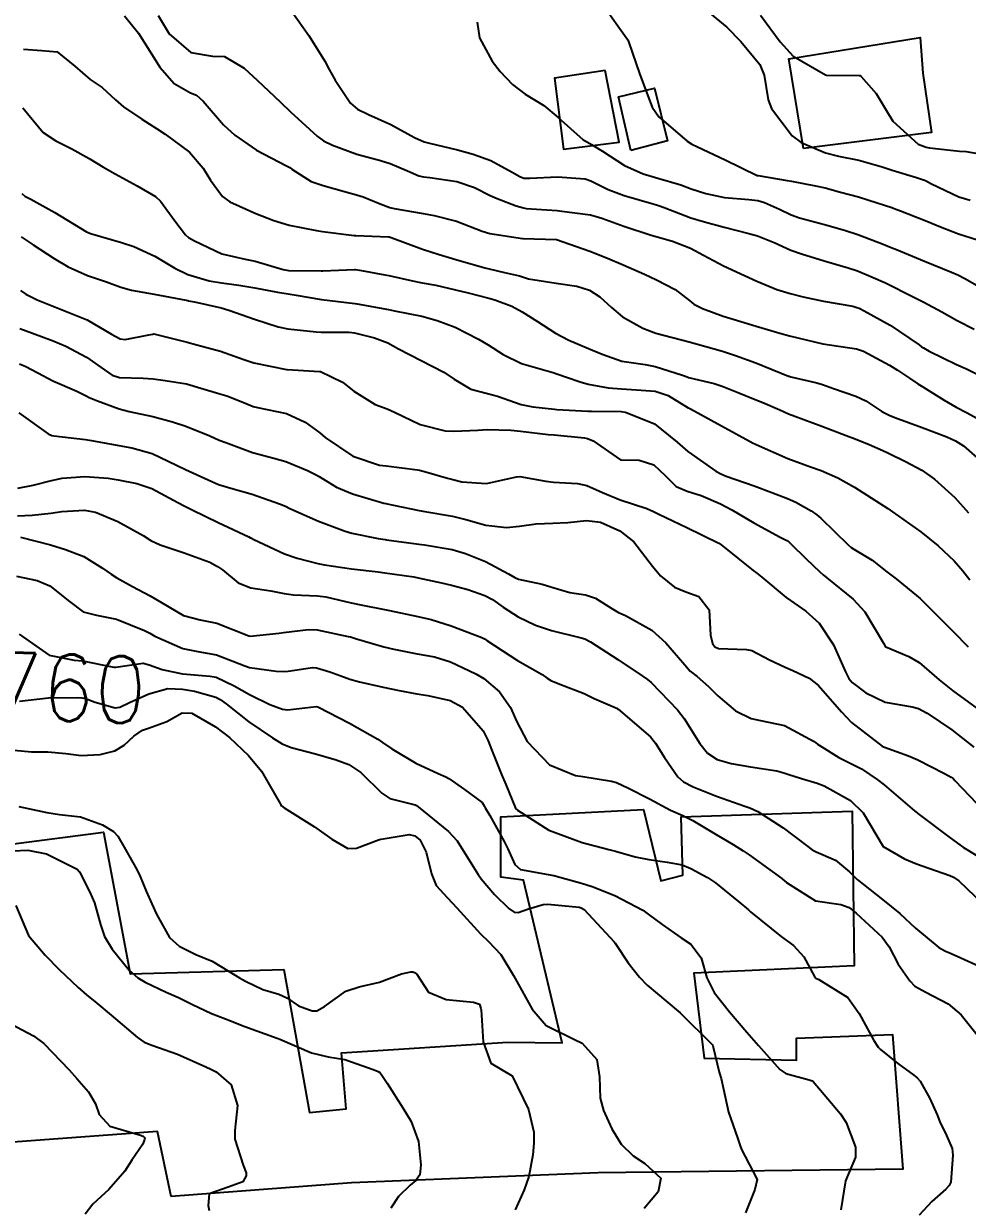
# Model space of a CAD drawing. Header units: metres. Extents: x 318500 to 325275, y 7408834 to 7428799.
# Drawn here: x 323773.1 to 323829.5, y 7420834.5 to 7420905.2 of the extents above; entities that cross this region are included whole.
import ezdxf
from ezdxf.enums import TextEntityAlignment as Align

# ---------------------------------------------------------------- set-up
doc = ezdxf.new("R2010")
doc.units = ezdxf.units.M
doc.header["$MEASUREMENT"] = 0
for name, color, linetype in [('Cotas', 45, 'Continuous'), ('Curvas de Nivel 1m', 11, 'Continuous'), ('Curvas de Nivel 5m', 15, 'Continuous'), ('Edificações', 30, 'Continuous'), ('Vias Primárias', 230, 'Continuous')]:
    doc.layers.add(name, color=color, linetype=linetype)
doc.styles.add('Style-STANDARD', font='STANDARD.shx')

msp = doc.modelspace()

# ---------------------------------------------------------------- linework, layer by layer
at = {"layer": 'Curvas de Nivel 1m', "flags": 128}
for points, elevation in [([(323807.752, 7420906.261), (323809.102, 7420904.387), (323809.191, 7420904.239), (323809.253, 7420904.083), (323809.891, 7420902.232), (323810.383, 7420900.901), (323810.65, 7420900.224), (323811.041, 7420899.642), (323812.733, 7420898.194), (323813.017, 7420898.015), (323813.361, 7420897.839), (323815.004, 7420897.066), (323816.934, 7420896.141), (323816.99, 7420896.126), (323818.715, 7420895.842), (323818.987, 7420895.791), (323820.42, 7420895.524), (323820.983, 7420895.397), (323821.905, 7420895.147), (323822.978, 7420894.855), (323823.59, 7420894.665), (323824.972, 7420894.214), (323825.107, 7420894.164), (323825.488, 7420894.022), (323826.962, 7420893.451), (323827.877, 7420893.07), (323828.95, 7420892.65), (323830.851, 7420892.042)], 742), ([(323779.116, 7420905.677), (323779.947, 7420904.632), (323781.074, 7420902.86), (323781.233, 7420902.618), (323782.081, 7420901.625), (323783.055, 7420901.082), (323783.407, 7420900.938), (323783.813, 7420900.579), (323785.029, 7420899.171), (323785.699, 7420898.553), (323787.007, 7420897.646), (323788.801, 7420896.705), (323788.991, 7420896.604), (323789.124, 7420896.508), (323790.272, 7420895.779), (323790.981, 7420895.534), (323792.26, 7420895.184), (323792.975, 7420894.983), (323793.377, 7420894.857), (323794.4, 7420894.439), (323794.967, 7420894.23), (323795.222, 7420894.17), (323796.962, 7420893.872), (323797.617, 7420893.737), (323798.955, 7420893.397), (323800.491, 7420892.813), (323800.945, 7420892.669), (323802.892, 7420892.37), (323802.941, 7420892.362), (323804.94, 7420892.3), (323806.93, 7420891.612), (323807.985, 7420891.193), (323808.918, 7420890.799), (323810.185, 7420890.227), (323810.907, 7420889.896), (323812.018, 7420889.32), (323812.895, 7420888.64), (323813.144, 7420888.438), (323813.658, 7420888.178), (323814.884, 7420887.734), (323815.495, 7420887.54), (323816.875, 7420887.128), (323818.281, 7420886.706), (323818.867, 7420886.552), (323820.86, 7420886.08), (323822.856, 7420885.771), (323823.271, 7420885.637), (323824.842, 7420884.802), (323825.314, 7420884.5), (323826.039, 7420884.012), (323826.519, 7420883.689), (323826.832, 7420883.492), (323828.103, 7420882.705), (323828.815, 7420882.284), (323829.441, 7420881.971), (323830.799, 7420881.235)], 746), ([(323789.121, 7420905.934), (323790.124, 7420904.495), (323791.077, 7420902.965), (323791.351, 7420902.477), (323791.706, 7420901.831), (323792.62, 7420900.464), (323793.045, 7420900.106), (323793.7, 7420899.79), (323795.031, 7420899.188), (323796.439, 7420898.409), (323797.016, 7420898.153), (323797.347, 7420898.065), (323799.009, 7420897.677), (323799.955, 7420897.417), (323801, 7420897.038), (323802.282, 7420896.331), (323802.733, 7420896.07), (323802.987, 7420895.983), (323803.335, 7420895.968), (323804.988, 7420896.053), (323806.654, 7420895.942), (323806.986, 7420895.824), (323808.017, 7420895.291), (323808.977, 7420894.929), (323810.777, 7420894.417), (323810.971, 7420894.363), (323811.082, 7420894.329), (323811.362, 7420894.214), (323812.961, 7420893.613), (323813.768, 7420893.367), (323814.953, 7420893.048), (323816.428, 7420892.665), (323816.946, 7420892.524), (323817.947, 7420892.125), (323818.934, 7420891.68), (323819.583, 7420891.447), (323820.924, 7420891.034), (323822.374, 7420890.61), (323822.916, 7420890.43), (323823.854, 7420890.046), (323824.59, 7420889.718), (323824.905, 7420889.566), (323825.936, 7420889.05), (323826.896, 7420888.568), (323827.958, 7420887.989), (323828.882, 7420887.46), (323829.897, 7420886.942)], 744), ([(323813.669, 7420906.182), (323815.113, 7420905.002), (323815.943, 7420904.152), (323817.08, 7420902.774), (323817.353, 7420902.136), (323817.577, 7420900.654), (323817.785, 7420900.129), (323819.026, 7420898.512), (323819.549, 7420898.102), (323821.011, 7420897.482), (323821.787, 7420897.293), (323823.005, 7420897.058), (323824.391, 7420896.647), (323824.996, 7420896.445), (323826.458, 7420896.008), (323826.865, 7420895.878), (323826.988, 7420895.828), (323827.339, 7420895.644), (323828.979, 7420894.868), (323829.665, 7420894.658)], 741), ([(323800.188, 7420905.29), (323800.326, 7420904.362), (323801.079, 7420902.977), (323801.572, 7420902.342), (323802.307, 7420901.576), (323803.057, 7420901.001), (323804.175, 7420900.309), (323805.04, 7420899.609), (323806.509, 7420898.278), (323807.016, 7420897.984), (323807.673, 7420897.597), (323808.997, 7420896.722), (323810.118, 7420896.229), (323810.988, 7420895.978), (323812.355, 7420895.571), (323812.982, 7420895.347), (323813.854, 7420895.052), (323814.977, 7420894.818), (323816.427, 7420894.694), (323816.975, 7420894.638), (323817.369, 7420894.53), (323818.262, 7420894.121), (323818.965, 7420893.782), (323819.455, 7420893.61), (323820.957, 7420893.214), (323822.15, 7420892.87), (323822.948, 7420892.605), (323824.466, 7420892.037), (323824.937, 7420891.84), (323825.257, 7420891.704), (323826.925, 7420891.007), (323828.542, 7420890.358), (323828.913, 7420890.193), (323829.34, 7420889.974), (323830.348, 7420889.402)], 743), ([(323773.084, 7420903.683), (323774.177, 7420903.61), (323775.082, 7420903.523), (323776.141, 7420902.679), (323777.062, 7420901.879), (323777.786, 7420901.387), (323778.575, 7420900.647), (323779.044, 7420900.233), (323780.152, 7420899.51), (323781.025, 7420898.942), (323781.539, 7420898.612), (323783.004, 7420897.533), (323783.816, 7420896.578), (323784.262, 7420895.85), (323784.973, 7420894.883), (323785.4, 7420894.556), (323786.96, 7420893.856), (323788.029, 7420893.449), (323788.95, 7420893.175), (323790.593, 7420892.838), (323790.945, 7420892.789), (323792.846, 7420892.556), (323792.941, 7420892.55), (323794.895, 7420892.476), (323794.941, 7420892.465), (323795.045, 7420892.428), (323796.93, 7420891.722), (323797.912, 7420891.404), (323798.921, 7420891.112), (323800.649, 7420890.618), (323800.913, 7420890.548), (323801.818, 7420890.336), (323802.713, 7420890.127), (323802.907, 7420890.069), (323803.256, 7420889.967), (323804.904, 7420889.707), (323806.143, 7420889.522), (323806.9, 7420889.279), (323807.517, 7420888.882), (323808.213, 7420888.25), (323808.882, 7420887.689), (323810.096, 7420887.003), (323810.867, 7420886.707), (323812.86, 7420886.19), (323814.852, 7420885.629), (323815.629, 7420885.372), (323816.842, 7420884.929), (323818.796, 7420884.145), (323818.83, 7420884.137), (323818.93, 7420884.109), (323820.487, 7420883.745), (323820.826, 7420883.638), (323821.494, 7420883.403), (323822.819, 7420882.95), (323823.425, 7420882.66), (323824.384, 7420882.036), (323824.807, 7420881.808), (323825.162, 7420881.667), (323826.796, 7420881.064), (323828.256, 7420880.517), (323828.784, 7420880.279), (323829.26, 7420879.973), (323830.067, 7420879.255)], 747), ([(323773.042, 7420900.169), (323774.249, 7420898.702), (323775.013, 7420898.199), (323775.956, 7420897.731), (323776.997, 7420897.159), (323777.827, 7420896.657), (323778.564, 7420896.225), (323778.984, 7420895.997), (323779.873, 7420895.521), (323780.973, 7420894.881), (323781.273, 7420894.607), (323782.117, 7420893.433), (323782.766, 7420892.592), (323782.938, 7420892.438), (323783.291, 7420892.228), (323784.923, 7420891.458), (323786.327, 7420891.131), (323786.917, 7420891.018), (323788.592, 7420890.513), (323788.91, 7420890.462), (323790.863, 7420890.434), (323790.909, 7420890.43), (323790.962, 7420890.427), (323791.91, 7420890.47), (323792.851, 7420890.521), (323792.911, 7420890.515), (323793.285, 7420890.454), (323794.678, 7420890.204), (323794.907, 7420890.158), (323796.325, 7420889.829), (323796.903, 7420889.724), (323797.721, 7420889.573), (323798.899, 7420889.306), (323799.647, 7420889.119), (323800.895, 7420888.805), (323801.253, 7420888.704), (323802.254, 7420888.33), (323802.885, 7420887.992), (323803.787, 7420887.4), (323804.866, 7420886.705), (323805.662, 7420886.288), (323806.853, 7420885.797), (323807.653, 7420885.453), (323808.842, 7420885.045), (323810.223, 7420884.842), (323810.838, 7420884.725), (323812.466, 7420884.195), (323812.735, 7420884.098), (323812.829, 7420884.068), (323814.355, 7420883.697), (323814.824, 7420883.547), (323815.829, 7420883.141), (323816.816, 7420882.75), (323817.255, 7420882.574), (323818.285, 7420882.118), (323818.807, 7420881.883), (323819.167, 7420881.742), (323820.796, 7420881.159), (323822.252, 7420880.601), (323822.785, 7420880.39), (323823.625, 7420880.047), (323824.44, 7420879.698), (323824.775, 7420879.541), (323825.796, 7420879.04), (323826.765, 7420878.512), (323827.523, 7420877.992), (323828.744, 7420876.891), (323829.547, 7420875.968)], 748), ([(323772.973, 7420895.053), (323773.163, 7420894.908), (323773.506, 7420894.712), (323774.958, 7420893.915), (323776.837, 7420892.776), (323776.941, 7420892.717), (323777.088, 7420892.668), (323778.932, 7420892.133), (323779.669, 7420891.889), (323780.921, 7420891.321), (323782.119, 7420890.598), (323782.906, 7420890.221), (323784.168, 7420889.837), (323784.902, 7420889.715), (323785.942, 7420889.586), (323786.899, 7420889.424), (323788.259, 7420889.154), (323788.895, 7420889.052), (323789.374, 7420888.982), (323790.893, 7420888.731), (323792.87, 7420888.481), (323792.89, 7420888.48), (323792.908, 7420888.477), (323793.022, 7420888.458), (323794.885, 7420888.118), (323795.258, 7420888.051), (323796.88, 7420887.722), (323797.806, 7420887.461), (323798.87, 7420887.065), (323800.271, 7420886.359), (323800.855, 7420886.008), (323801.748, 7420885.435), (323802.839, 7420884.89), (323804.8, 7420884.331), (323804.83, 7420884.323), (323804.884, 7420884.299), (323806.339, 7420883.791), (323806.824, 7420883.669), (323808.022, 7420883.452), (323808.821, 7420883.373), (323809.721, 7420883.331), (323810.82, 7420883.233), (323811.597, 7420882.987), (323812.811, 7420882.254), (323812.852, 7420882.231), (323812.951, 7420882.188), (323814.795, 7420881.162), (323816.677, 7420880.141), (323816.779, 7420880.09), (323816.87, 7420880.047), (323818.767, 7420879.219), (323820.123, 7420878.727), (323820.756, 7420878.506), (323821.737, 7420878.07), (323822.752, 7420877.498), (323824.233, 7420876.542), (323824.733, 7420876.22), (323825.02, 7420876.026), (323826.713, 7420874.835), (323827.747, 7420873.99), (323828.691, 7420873.102), (323829.225, 7420872.512), (323829.641, 7420871.966)], 749), ([(323772.895, 7420889.254), (323773.224, 7420889.045), (323773.892, 7420888.705), (323774.884, 7420888.298), (323775.495, 7420888.069), (323776.872, 7420887.5), (323778.338, 7420886.648), (323778.856, 7420886.372), (323779.154, 7420886.337), (323780.568, 7420886.614), (323780.812, 7420886.659), (323780.861, 7420886.66), (323781.096, 7420886.608), (323782.854, 7420886.164), (323783.429, 7420886.004), (323784.846, 7420885.637), (323786.239, 7420885.139), (323786.836, 7420884.94), (323788.802, 7420884.538), (323788.83, 7420884.536), (323789.484, 7420884.5), (323790.774, 7420884.425), (323790.829, 7420884.419), (323792.137, 7420883.774), (323792.818, 7420883.244), (323794.098, 7420882.437), (323794.806, 7420882.189), (323795.249, 7420881.978), (323796.793, 7420881.257), (323798.286, 7420880.879), (323798.787, 7420880.852), (323800.229, 7420880.917), (323800.789, 7420880.943), (323802.197, 7420880.921), (323802.788, 7420880.858), (323804.43, 7420880.659), (323804.785, 7420880.624), (323806.607, 7420880.448), (323806.782, 7420880.415), (323807.128, 7420880.265), (323808.763, 7420879.134), (323809.881, 7420879.111), (323810.759, 7420878.846), (323811.431, 7420878.21), (323812.09, 7420877.546), (323812.741, 7420877.266), (323813.572, 7420877.011), (323814.733, 7420876.51), (323815.404, 7420876.153), (323816.719, 7420875.376), (323818.305, 7420874.517), (323818.703, 7420874.313), (323818.827, 7420874.233), (323818.963, 7420874.106), (323819.832, 7420873.234), (323820.683, 7420872.426), (323820.868, 7420872.265), (323821.099, 7420872.076), (323822.661, 7420870.81), (323823.355, 7420870.049), (323824.468, 7420868.187), (323824.55, 7420868.031), (323824.576, 7420867.987), (323824.619, 7420867.959), (323825.995, 7420867.391), (323826.61, 7420867.017), (323827.797, 7420865.988), (323828.591, 7420865.352), (323830.504, 7420863.951)], 751), ([(323772.864, 7420886.979), (323773.613, 7420886.709), (323774.853, 7420886.244), (323775.606, 7420885.925), (323776.839, 7420885.278), (323777.719, 7420884.657), (323778.368, 7420884.19), (323778.824, 7420884.052), (323780.234, 7420884.029), (323780.824, 7420883.983), (323781.541, 7420883.885), (323782.821, 7420883.677), (323783.673, 7420883.431), (323784.815, 7420883.092), (323785.231, 7420882.97), (323786.291, 7420882.538), (323786.807, 7420882.325), (323787.065, 7420882.269), (323788.801, 7420881.909), (323789.904, 7420881.383), (323790.784, 7420880.751), (323791.108, 7420880.475), (323792.763, 7420879.348), (323794.36, 7420878.829), (323794.755, 7420878.772), (323796.622, 7420878.532), (323796.752, 7420878.511), (323797.18, 7420878.394), (323798.413, 7420878.041), (323798.746, 7420877.961), (323799.277, 7420877.833), (323800.744, 7420877.725), (323802.551, 7420878.126), (323802.748, 7420878.143), (323804.296, 7420877.855), (323804.745, 7420877.8), (323806.185, 7420877.716), (323806.743, 7420877.603), (323807.679, 7420877.195), (323808.735, 7420876.742), (323810.324, 7420876.224), (323810.728, 7420876.058), (323811.05, 7420875.89), (323812.713, 7420875.086), (323814.625, 7420874.161), (323814.699, 7420874.114), (323814.852, 7420874.005), (323816.684, 7420872.523), (323816.904, 7420872.359), (323817.198, 7420872.132), (323818.662, 7420870.913), (323819.833, 7420870.092), (323820.639, 7420869.377), (323821.49, 7420868.071), (323822.203, 7420866.465), (323822.405, 7420866.062), (323822.597, 7420865.832), (323823.414, 7420865.221), (323824.579, 7420864.656), (323826.199, 7420864.382), (323826.574, 7420864.28), (323827.094, 7420863.995), (323828.555, 7420862.993), (323829.869, 7420861.96)], 752), ([(323772.832, 7420884.88), (323773.214, 7420884.714), (323774.276, 7420884.15), (323774.822, 7420883.865), (323776.257, 7420883.235), (323776.813, 7420882.963), (323777.009, 7420882.864), (323777.49, 7420882.66), (323778.803, 7420882.188), (323779.397, 7420882.035), (323780.797, 7420881.721), (323781.988, 7420881.402), (323782.788, 7420881.153), (323784.217, 7420880.568), (323784.776, 7420880.319), (323785.162, 7420880.167), (323786.766, 7420879.575), (323788.043, 7420879.234), (323788.758, 7420879.039), (323790.041, 7420878.491), (323790.525, 7420878.26), (323790.747, 7420878.134), (323791.778, 7420877.503), (323792.737, 7420877.106), (323794.614, 7420876.549), (323794.731, 7420876.522), (323794.808, 7420876.506), (323795.185, 7420876.423), (323796.726, 7420876.108), (323797.066, 7420876.054), (323798.721, 7420875.77), (323799.513, 7420875.567), (323800.713, 7420875.24), (323801.949, 7420875.094), (323802.713, 7420875.177), (323803.71, 7420875.31), (323804.716, 7420875.343), (323805.607, 7420875.39), (323806.719, 7420875.508), (323807.561, 7420875.414), (323808.71, 7420874.9), (323809.55, 7420874.232), (323810.678, 7420872.775), (323811.149, 7420872.213), (323811.991, 7420871.525), (323812.66, 7420871.24), (323813.447, 7420870.967), (323814.05, 7420870.169), (323814.144, 7420868.651), (323814.264, 7420868.165), (323814.405, 7420867.951), (323814.617, 7420867.854), (323816.284, 7420867.811), (323816.616, 7420867.733), (323817.669, 7420867.178), (323818.606, 7420866.745), (323819.05, 7420866.549), (323820.03, 7420866.089), (323820.594, 7420865.655), (323821.965, 7420864.066), (323822.561, 7420863.446), (323824.393, 7420862.032), (323824.484, 7420861.975), (323824.539, 7420861.954), (323825.98, 7420861.454), (323826.532, 7420861.204), (323828.117, 7420860.391), (323828.522, 7420860.18), (323828.633, 7420860.091), (323828.745, 7420859.977), (323830.493, 7420858.139)], 753), ([(323772.798, 7420881.949), (323774.547, 7420880.693), (323774.779, 7420880.59), (323774.894, 7420880.573), (323776.775, 7420880.355), (323777.144, 7420880.295), (323778.77, 7420879.987), (323779.544, 7420879.853), (323780.763, 7420879.509), (323782.711, 7420878.59), (323782.75, 7420878.57), (323784.112, 7420877.937), (323784.741, 7420877.671), (323785.604, 7420877.412), (323786.736, 7420877.094), (323788.372, 7420876.514), (323788.728, 7420876.36), (323788.998, 7420876.234), (323790.715, 7420875.476), (323792.293, 7420874.87), (323792.704, 7420874.747), (323794.282, 7420874.434), (323794.699, 7420874.37), (323794.766, 7420874.362), (323796.696, 7420874.101), (323797.036, 7420874.054), (323798.691, 7420873.769), (323799.502, 7420873.548), (323800.681, 7420873.067), (323802.063, 7420872.329), (323802.441, 7420872.097), (323802.667, 7420872.003), (323804.08, 7420871.714), (323804.662, 7420871.535), (323805.726, 7420871.213), (323806.658, 7420871.077), (323807.272, 7420870.876), (323808.23, 7420870.246), (323808.647, 7420870.017), (323809.053, 7420869.825), (323810.631, 7420868.948), (323811.465, 7420868.202), (323812.6, 7420866.88), (323812.926, 7420866.516), (323813.33, 7420866.179), (323814.022, 7420865.599), (323814.583, 7420865.022), (323815.638, 7420864.144), (323816.563, 7420863.684), (323817.119, 7420863.567), (323818.557, 7420863.262), (323820.329, 7420862.298), (323820.541, 7420862.145), (323820.631, 7420862.079), (323821.806, 7420861.34), (323822.529, 7420860.987), (323823.154, 7420860.672), (323824.098, 7420860.034), (323824.515, 7420859.702), (323826.336, 7420858.159), (323826.491, 7420858.037), (323826.536, 7420858), (323828.468, 7420856.544), (323829.267, 7420855.968), (323830.013, 7420855.512)], 754), ([(323772.716, 7420875.799), (323773.595, 7420875.829), (323774.719, 7420875.96), (323775.358, 7420876.046), (323776.722, 7420876.124), (323777.379, 7420876.002), (323778.712, 7420875.447), (323780.225, 7420874.617), (323780.696, 7420874.32), (323781.236, 7420874.06), (323782.685, 7420873.58), (323784.217, 7420873.027), (323784.673, 7420872.77), (323784.8, 7420872.686), (323784.968, 7420872.556), (323785.909, 7420871.788), (323786.66, 7420871.489), (323787.86, 7420871.316), (323788.656, 7420871.152), (323789.222, 7420871.068), (323790.655, 7420871.018), (323791.137, 7420870.955), (323792.651, 7420870.593), (323793.336, 7420870.443), (323794.646, 7420870.183), (323794.944, 7420870.127), (323796.641, 7420869.772), (323797.438, 7420869.588), (323798.633, 7420869.219), (323800.46, 7420868.514), (323800.621, 7420868.443), (323800.777, 7420868.348), (323802.602, 7420867.151), (323804.082, 7420866.298), (323804.384, 7420866.089), (323804.587, 7420865.945), (323805.14, 7420865.729), (323806.579, 7420865.173), (323807.186, 7420864.871), (323808.57, 7420864.268), (323808.588, 7420864.257), (323808.614, 7420864.239), (323810.546, 7420862.58), (323810.847, 7420862.207), (323811.39, 7420861.343), (323812.188, 7420860.193), (323812.516, 7420859.894), (323813.096, 7420859.597), (323814.503, 7420859.037), (323816.189, 7420858.44), (323816.493, 7420858.339), (323816.971, 7420858.125), (323818.475, 7420857.141), (323819.878, 7420856.089), (323820.209, 7420855.835), (323820.456, 7420855.705), (323821.599, 7420855.21), (323822.445, 7420854.502), (323822.904, 7420854.045), (323824.422, 7420852.849), (323825.443, 7420852.015), (323826.397, 7420851.136), (323827.791, 7420849.979), (323828.177, 7420849.772), (323828.377, 7420849.694), (323828.872, 7420849.468), (323830.368, 7420848.789)], 756), ([(323772.895, 7420874.519), (323774.69, 7420874.054), (323775.584, 7420873.783), (323776.68, 7420873.361), (323777.799, 7420872.653), (323778.316, 7420872.295), (323778.664, 7420872.089), (323779.595, 7420871.561), (323780.654, 7420871.007), (323781.32, 7420870.603), (323782.639, 7420869.843), (323783.635, 7420869.575), (323784.632, 7420869.367), (323786.539, 7420868.614), (323786.621, 7420868.601), (323788.352, 7420868.785), (323788.625, 7420868.816), (323790.119, 7420868.996), (323790.627, 7420868.976), (323792.49, 7420868.584), (323792.622, 7420868.552), (323792.975, 7420868.446), (323794.613, 7420867.957), (323795.216, 7420867.816), (323796.607, 7420867.549), (323797.632, 7420867.357), (323798.6, 7420867.065), (323800.114, 7420866.355), (323800.587, 7420866.063), (323801.516, 7420865.273), (323802.178, 7420864.326), (323802.557, 7420863.48), (323803.175, 7420862.31), (323804.519, 7420860.909), (323806.07, 7420860.274), (323806.509, 7420860.216), (323808.212, 7420859.941), (323808.514, 7420859.846), (323809.226, 7420859.512), (323810.5, 7420858.868), (323811.741, 7420858.197), (323812.485, 7420857.878), (323813.077, 7420857.586), (323814.469, 7420856.749), (323815.486, 7420856.145), (323816.09, 7420855.769), (323816.454, 7420855.523), (323818.391, 7420854.11), (323818.439, 7420854.075), (323818.673, 7420853.87), (323820.421, 7420852.783), (323821.923, 7420852.552), (323822.415, 7420852.374), (323822.852, 7420852.046), (323824.389, 7420850.604), (323824.817, 7420850.023), (323825.35, 7420848.996), (323826.049, 7420848.005), (323826.355, 7420847.677), (323827.016, 7420847.324), (323828.34, 7420846.612), (323829.114, 7420845.962), (323830.308, 7420844.46)], 757), ([(323772.665, 7420872.183), (323773.887, 7420871.926), (323774.659, 7420871.61), (323775.822, 7420870.678), (323776.641, 7420870.044), (323777.447, 7420869.849), (323778.634, 7420869.607), (323780.299, 7420868.941), (323780.623, 7420868.778), (323780.935, 7420868.607), (323782.609, 7420867.859), (323783.493, 7420867.691), (323784.604, 7420867.49), (323786.304, 7420866.825), (323786.593, 7420866.733), (323788.181, 7420866.514), (323788.59, 7420866.487), (323788.886, 7420866.506), (323790.353, 7420866.724), (323790.593, 7420866.71), (323791.388, 7420866.468), (323792.271, 7420866.139), (323792.586, 7420866.027), (323793.155, 7420865.874), (323794.581, 7420865.543), (323795.522, 7420865.359), (323796.578, 7420865.158), (323797.236, 7420865.049), (323798.574, 7420864.759), (323799.312, 7420864.363), (323800.549, 7420862.943), (323800.847, 7420862.345), (323801.054, 7420861.82), (323801.654, 7420860.333), (323801.902, 7420859.727), (323802.475, 7420858.32), (323802.49, 7420858.299), (323802.609, 7420858.198), (323804.471, 7420857.003), (323806.46, 7420856.27), (323808.065, 7420855.854), (323808.455, 7420855.745), (323809.644, 7420855.414), (323810.45, 7420855.24), (323811.549, 7420855.099), (323812.447, 7420854.929), (323812.968, 7420854.705), (323813.964, 7420854.167), (323814.436, 7420853.863), (323815.829, 7420852.728), (323816.412, 7420852.237), (323816.536, 7420852.129), (323818.388, 7420850.636), (323819.093, 7420850.099), (323819.707, 7420849.424), (323820.362, 7420848.248), (323820.438, 7420848.156), (323820.605, 7420848.076), (323822.344, 7420847.001), (323823.014, 7420846.043), (323823.907, 7420844.433), (323824.161, 7420844.031), (323824.299, 7420843.888), (323825.34, 7420843.064), (323826.284, 7420842.357), (323826.485, 7420842.2), (323826.661, 7420841.994), (323827.241, 7420840.961), (323827.68, 7420839.979), (323827.841, 7420839.573), (323828.232, 7420838.756), (323828.572, 7420837.966), (323828.615, 7420837.567), (323828.51, 7420835.967), (323828.407, 7420835.758), (323828.194, 7420835.549), (323827.362, 7420834.802), (323826.602, 7420833.994)], 758), ([(323772.819, 7420868.717), (323774.602, 7420867.46), (323776.105, 7420867.168), (323776.597, 7420867.117), (323778.482, 7420866.751), (323778.592, 7420866.751), (323780.22, 7420866.992), (323780.594, 7420866.89), (323781.368, 7420866.602), (323782.588, 7420866.353), (323784.23, 7420866.209), (323784.586, 7420866.142), (323785.674, 7420865.637), (323786.576, 7420865.111), (323787.808, 7420864.518), (323788.566, 7420864.243), (323788.885, 7420864.186), (323790.569, 7420864.39), (323790.676, 7420864.371), (323792.554, 7420863.403), (323794.257, 7420862.433), (323794.537, 7420862.246), (323795.087, 7420861.867), (323796.519, 7420861.008), (323797.86, 7420860.38), (323798.321, 7420860.185), (323798.507, 7420860.081), (323799.43, 7420859.432), (323800.493, 7420858.649), (323800.605, 7420858.463), (323800.668, 7420858.347), (323800.95, 7420857.876), (323801.805, 7420856.33), (323802.021, 7420855.894), (323802.446, 7420854.949), (323802.786, 7420854.658), (323804.441, 7420854.352), (323804.768, 7420854.287), (323806.433, 7420853.834), (323807.065, 7420853.626), (323808.423, 7420853.088), (323810.086, 7420852.215), (323810.407, 7420851.991), (323811.243, 7420851.356), (323812.386, 7420850.561), (323812.954, 7420850.181), (323813.57, 7420849.37), (323813.915, 7420848.167), (323814.347, 7420847.306), (323815.274, 7420846.146), (323816.312, 7420844.923), (323816.999, 7420844.123), (323818.286, 7420842.695), (323818.636, 7420842.457), (323820.031, 7420842.084), (323820.214, 7420842.016), (323820.278, 7420841.972), (323821.14, 7420840.944), (323821.914, 7420840.055), (323822.242, 7420839.532), (323822.793, 7420838.044), (323822.809, 7420837.449), (323822.2, 7420836.05), (323821.919, 7420834.308)], 759), ([(323772.526, 7420861.786), (323773.553, 7420861.676), (323774.525, 7420861.689), (323775.61, 7420861.593), (323776.522, 7420861.472), (323777.652, 7420861.524), (323778.526, 7420861.739), (323779.089, 7420862.074), (323779.663, 7420862.623), (323780.189, 7420862.971), (323780.547, 7420863.103), (323781.652, 7420863.5), (323782.562, 7420864.025), (323783.143, 7420863.999), (323784.549, 7420863.186), (323785.381, 7420862.547), (323786.524, 7420861.471), (323787.305, 7420860.522), (323788.435, 7420858.566), (323788.458, 7420858.51), (323788.489, 7420858.463), (323788.655, 7420858.34), (323790.471, 7420857.201), (323791.513, 7420856.464), (323792.452, 7420855.912), (323792.974, 7420855.923), (323794.288, 7420856.432), (323794.426, 7420856.465), (323794.461, 7420856.466), (323796.128, 7420856.742), (323796.464, 7420856.663), (323796.781, 7420856.395), (323797.151, 7420855.687), (323797.463, 7420854.385), (323797.742, 7420853.699), (323798.416, 7420852.959), (323798.98, 7420852.364), (323800.387, 7420850.807), (323800.878, 7420850.343), (323801.602, 7420849.561), (323802.36, 7420848.32), (323803.472, 7420846.303), (323804.316, 7420845.33), (323806.16, 7420844.414), (323806.301, 7420844.359), (323806.47, 7420844.267), (323807.339, 7420843.302), (323807.509, 7420842.252), (323807.538, 7420840.974), (323807.732, 7420840.248), (323808.234, 7420839.144), (323808.806, 7420838.231), (323809.521, 7420837.529), (323810.209, 7420837.079), (323811.164, 7420836.2), (323811.003, 7420835.387), (323810.173, 7420834.397)], 761), ([(323772.792, 7420858.409), (323774.48, 7420858.052), (323775.222, 7420857.939), (323776.477, 7420857.803), (323777.807, 7420857.313), (323778.464, 7420856.915), (323778.718, 7420856.636), (323779.098, 7420855.983), (323779.866, 7420854.618), (323780.049, 7420854.239), (323780.417, 7420853.351), (323780.751, 7420852.607), (323781.025, 7420851.979), (323781.811, 7420850.596), (323782.372, 7420850.066), (323783.376, 7420849.563), (323784.359, 7420849.177), (323785.363, 7420848.545), (323785.978, 7420848.167), (323786.344, 7420847.969), (323787.374, 7420847.485), (323788.337, 7420847.198), (323788.812, 7420846.98), (323789.519, 7420846.492), (323790.326, 7420846.194), (323790.599, 7420846.202), (323791.072, 7420846.469), (323792.339, 7420847.37), (323793.143, 7420847.641), (323794.345, 7420847.92), (323795.668, 7420848.41), (323796.223, 7420848.531), (323796.352, 7420848.527), (323796.453, 7420848.5), (323796.586, 7420848.396), (323797.284, 7420847.326), (323798.338, 7420846.88), (323799.977, 7420846.712), (323800.334, 7420846.608), (323800.409, 7420846.349), (323800.424, 7420846.253), (323800.544, 7420844.346), (323801.013, 7420843.065), (323802.28, 7420842.32), (323803.266, 7420840.305), (323803.583, 7420838.946), (323803.583, 7420838.3), (323803.515, 7420837.602), (323803.28, 7420836.304), (323803.002, 7420835.494), (323802.462, 7420834.316)], 762), ([(323772.446, 7420855.768), (323773.339, 7420855.815), (323774.444, 7420855.595), (323776.278, 7420854.672), (323776.428, 7420854.518), (323777.048, 7420853.292), (323777.325, 7420852.656), (323777.678, 7420851.363), (323777.91, 7420850.647), (323778.369, 7420849.88), (323779.398, 7420848.624), (323779.907, 7420848.178), (323780.343, 7420847.917), (323781.611, 7420847.324), (323782.334, 7420846.997), (323782.611, 7420846.864), (323783.18, 7420846.577), (323784.322, 7420846.053), (323785.15, 7420845.715), (323786.311, 7420845.273), (323788.235, 7420844.576), (323788.301, 7420844.555), (323788.406, 7420844.508), (323790.288, 7420843.686), (323791.293, 7420843.456), (323792.283, 7420843.304), (323794.032, 7420842.683), (323794.281, 7420842.58), (323794.375, 7420842.523), (323794.454, 7420842.427), (323794.806, 7420841.888), (323795.746, 7420840.408), (323796.238, 7420839.586), (323796.68, 7420838.393), (323796.815, 7420837), (323796.765, 7420836.392), (323796.522, 7420836.068), (323796.191, 7420835.776), (323795.495, 7420835.096), (323795.028, 7420834.417)], 763), ([(323772.623, 7420852.5), (323773.373, 7420850.705), (323774.363, 7420849.534), (323775.214, 7420848.681), (323776.339, 7420847.595), (323776.834, 7420847.161), (323777.452, 7420846.653), (323778.319, 7420845.939), (323779.89, 7420844.616), (323780.296, 7420844.333), (323780.75, 7420844.149), (323782.285, 7420843.61), (323783.979, 7420842.86), (323784.272, 7420842.719), (323784.595, 7420842.555), (323785.491, 7420841.77), (323785.874, 7420840.536), (323785.707, 7420839.058), (323785.699, 7420838.538), (323786.197, 7420836.969), (323786.393, 7420836.528), (323786.383, 7420836.334), (323786.185, 7420835.986), (323785.306, 7420835.667), (323784.177, 7420835.272), (323784.117, 7420834.561), (323784.165, 7420834.259)], 764)]:
    msp.add_lwpolyline(points, dxfattribs=dict(at, elevation=elevation))
at = {"layer": 'Curvas de Nivel 5m', "flags": 128}
for points, elevation in [([(323781.116, 7420905.697), (323781.781, 7420904.61), (323783.083, 7420903.477), (323784.378, 7420903.273), (323785.08, 7420903.249), (323786.258, 7420902.548), (323787.063, 7420901.811), (323787.717, 7420901.19), (323788.427, 7420900.519), (323789.042, 7420899.948), (323790.626, 7420898.486), (323791.016, 7420898.197), (323791.546, 7420897.941), (323793.004, 7420897.403), (323794.404, 7420897.034), (323794.996, 7420896.857), (323796.037, 7420896.414), (323796.701, 7420896.118), (323796.987, 7420896.053), (323797.361, 7420896.021), (323798.984, 7420895.78), (323800.038, 7420895.422), (323800.976, 7420894.943), (323801.383, 7420894.753), (323802.517, 7420894.327), (323802.968, 7420894.193), (323803.12, 7420894.166), (323804.966, 7420894.039), (323805.25, 7420894.011), (323806.963, 7420893.776), (323807.637, 7420893.583), (323808.953, 7420893.097), (323810.594, 7420892.575), (323810.944, 7420892.472), (323811.858, 7420892.206), (323812.934, 7420891.798), (323813.726, 7420891.38), (323814.919, 7420890.729), (323816.163, 7420890.147), (323816.907, 7420889.815), (323818.104, 7420889.324), (323818.9, 7420889.075), (323819.681, 7420888.881), (323820.895, 7420888.626), (323822.641, 7420888.315), (323822.892, 7420888.251), (323823.028, 7420888.195), (323823.318, 7420888.054), (323824.877, 7420887.186), (323826.603, 7420886.004), (323826.749, 7420885.893), (323826.858, 7420885.827), (323827.211, 7420885.642), (323828.849, 7420884.841), (323829.446, 7420884.571), (323830.658, 7420883.953)], 745), ([(323817.124, 7420905.717), (323818.302, 7420904.122), (323819.087, 7420903.263), (323821.004, 7420902.148), (323821.071, 7420902.129), (323823.017, 7420902.114), (323823.071, 7420902.106), (323823.141, 7420902.059), (323824.047, 7420901.033), (323824.635, 7420900.036), (323825.04, 7420899.377), (323826.548, 7420898.007), (323827.018, 7420897.834), (323827.223, 7420897.792), (323829.014, 7420897.597), (323829.424, 7420897.563), (323831.01, 7420897.299)], 740), ([(323772.936, 7420892.459), (323773.656, 7420891.983), (323774.917, 7420891.166), (323775.749, 7420890.682), (323776.905, 7420890.16), (323778.029, 7420889.781), (323778.898, 7420889.464), (323779.541, 7420889.275), (323780.894, 7420889.045), (323782.799, 7420888.682), (323782.891, 7420888.655), (323782.941, 7420888.639), (323783.296, 7420888.584), (323784.885, 7420888.23), (323785.354, 7420888.082), (323786.875, 7420887.538), (323788.304, 7420887.08), (323788.867, 7420886.962), (323790.561, 7420886.788), (323790.864, 7420886.775), (323792.546, 7420886.774), (323792.864, 7420886.739), (323794.061, 7420886.438), (323794.855, 7420886.126), (323795.488, 7420885.783), (323796.84, 7420885.07), (323798.19, 7420884.386), (323798.826, 7420883.958), (323799.815, 7420883.36), (323800.817, 7420883.099), (323801.411, 7420882.936), (323802.811, 7420882.452), (323803.509, 7420882.313), (323804.808, 7420882.164), (323804.955, 7420882.151), (323806.807, 7420882.053), (323807.031, 7420882.043), (323808.807, 7420882.022), (323809.051, 7420881.993), (323810.796, 7420881.298), (323812.151, 7420880.199), (323812.772, 7420879.631), (323814.45, 7420878.469), (323814.752, 7420878.296), (323815.067, 7420878.157), (323816.745, 7420877.591), (323817.806, 7420877.19), (323818.737, 7420876.824), (323819.239, 7420876.606), (323820.152, 7420876.089), (323820.494, 7420875.851), (323820.724, 7420875.657), (323822.358, 7420874.063), (323822.537, 7420873.901), (323822.697, 7420873.792), (323823.789, 7420873.141), (323824.684, 7420872.443), (323824.913, 7420872.258), (323825.243, 7420872.022), (323826.663, 7420870.841), (323827.53, 7420869.991), (323828.633, 7420868.868), (323829.532, 7420867.966)], 750), ([(323772.737, 7420877.454), (323773.659, 7420877.626), (323774.742, 7420877.894), (323775.393, 7420878.034), (323776.745, 7420878.142), (323778.132, 7420878.037), (323778.743, 7420877.941), (323779.85, 7420877.732), (323780.738, 7420877.421), (323782.308, 7420876.594), (323782.727, 7420876.361), (323783.159, 7420876.147), (323784.713, 7420875.397), (323786.543, 7420874.532), (323786.644, 7420874.476), (323786.699, 7420874.447), (323786.852, 7420874.374), (323788.685, 7420873.527), (323789.439, 7420873.256), (323790.677, 7420872.944), (323791.069, 7420872.867), (323792.673, 7420872.626), (323794.27, 7420872.434), (323794.67, 7420872.382), (323796.404, 7420872.14), (323796.667, 7420872.095), (323798.069, 7420871.784), (323798.663, 7420871.639), (323799.631, 7420871.39), (323800.657, 7420871.027), (323801.099, 7420870.788), (323801.75, 7420870.334), (323802.641, 7420869.752), (323803.684, 7420869.254), (323804.63, 7420868.933), (323806.399, 7420868.496), (323806.622, 7420868.43), (323806.964, 7420868.265), (323808.604, 7420867.206), (323810.053, 7420866.218), (323810.374, 7420865.999), (323810.586, 7420865.826), (323812.168, 7420864.194), (323812.562, 7420863.683), (323813.506, 7420862.176), (323813.962, 7420861.596), (323814.531, 7420861.221), (323815.375, 7420860.994), (323816.527, 7420860.782), (323818.1, 7420860.539), (323818.523, 7420860.431), (323818.761, 7420860.345), (323819.582, 7420860.094), (323820.516, 7420859.819), (323820.933, 7420859.654), (323822.501, 7420858.77), (323823.255, 7420858.042), (323824.46, 7420856.03), (323825.733, 7420855.291), (323826.45, 7420854.987), (323827.178, 7420854.723), (323828.443, 7420854.293), (323828.663, 7420854.189), (323828.977, 7420853.965), (323830.42, 7420852.608)], 755), ([(323772.844, 7420864.716), (323774.572, 7420864.904), (323776.322, 7420864.923), (323776.572, 7420864.914), (323776.779, 7420864.873), (323777.362, 7420864.658), (323778.565, 7420864.319), (323778.84, 7420864.362), (323779.403, 7420864.628), (323780.575, 7420865.16), (323781.712, 7420865.465), (323782.578, 7420865.436), (323783.305, 7420865.307), (323784.574, 7420864.944), (323784.832, 7420864.815), (323785.183, 7420864.551), (323786.554, 7420863.486), (323787.96, 7420862.516), (323788.535, 7420862.158), (323789.084, 7420861.949), (323790.526, 7420861.574), (323791.767, 7420861.216), (323792.517, 7420860.923), (323793.233, 7420860.443), (323794.498, 7420859.204), (323794.974, 7420858.902), (323796.491, 7420858.507), (323796.567, 7420858.475), (323796.669, 7420858.397), (323798.468, 7420856.924), (323798.997, 7420856.365), (323799.958, 7420854.834), (323800.25, 7420854.352), (323800.427, 7420854.097), (323801.236, 7420853.151), (323802.084, 7420852.325), (323802.407, 7420852.094), (323802.65, 7420852.072), (323803.26, 7420852.307), (323804.145, 7420852.563), (323804.414, 7420852.575), (323806.284, 7420852.4), (323806.411, 7420852.367), (323806.58, 7420852.267), (323808.381, 7420850.32), (323808.442, 7420850.239), (323809.213, 7420849.072), (323809.886, 7420848.217), (323810.353, 7420847.744), (323812.201, 7420846.191), (323812.328, 7420846.079), (323814.25, 7420844.161), (323814.272, 7420844.132), (323814.299, 7420844.025), (323814.663, 7420842.533), (323814.768, 7420842.153), (323814.909, 7420841.512), (323815.214, 7420840.146), (323815.747, 7420838.617), (323815.912, 7420838.135), (323815.989, 7420837.905), (323816.214, 7420837.487), (323816.917, 7420836.123), (323816.789, 7420835.526), (323816.234, 7420834.129)], 760), ([(323772.311, 7420845.435), (323773.682, 7420844.699), (323774.293, 7420844.249), (323775.811, 7420842.675), (323776.265, 7420842.158), (323776.955, 7420841.357), (323777.382, 7420840.653), (323777.598, 7420840.007), (323778.23, 7420839.31), (323780.06, 7420838.775), (323780.221, 7420838.707), (323780.332, 7420838.609), (323780.312, 7420838.516), (323780.214, 7420838.24), (323779.55, 7420837.269), (323779.124, 7420836.626), (323778.179, 7420835.524), (323777.211, 7420834.654), (323776.77, 7420834.052)], 765)]:
    msp.add_lwpolyline(points, dxfattribs=dict(at, elevation=elevation))
at = {"layer": 'Edificações'}
for points in [[(323819.702, 7420897.74), (323818.827, 7420903.115), (323826.671, 7420904.378), (323826.833, 7420902.241), (323827.351, 7420898.712), (323819.702, 7420897.74)], [(323807.833, 7420902.411), (323804.811, 7420901.961), (323805.357, 7420897.718), (323808.668, 7420898.136), (323807.833, 7420902.411)], [(323809.379, 7420897.623), (323808.64, 7420900.834), (323810.794, 7420901.348), (323811.565, 7420898.201), (323809.379, 7420897.623)]]:
    msp.add_lwpolyline(points, close=True, dxfattribs=at)
msp.add_lwpolyline([(323772.33, 7420856.171), (323777.852, 7420856.881), (323779.444, 7420848.408), (323788.628, 7420848.681), (323790.165, 7420840.135), (323792.352, 7420840.353), (323792.078, 7420843.684), (323802.028, 7420844.34), (323805.266, 7420844.298), (323802.97, 7420854.019), (323801.601, 7420854.2), (323801.601, 7420857.804), (323810.129, 7420858.241), (323811.175, 7420853.981), (323812.487, 7420854.309), (323812.377, 7420857.804), (323822.61, 7420858.131), (323822.719, 7420848.893), (323813.148, 7420848.449), (323813.75, 7420843.37), (323819.271, 7420843.261), (323819.271, 7420844.572), (323825.011, 7420844.79), (323825.625, 7420836.746), (323807.421, 7420836.527), (323792.69, 7420835.924), (323781.91, 7420835.107), (323781.09, 7420838.985), (323772.179, 7420838.329)], dxfattribs=at)
at = {"layer": 'Vias Primárias'}
for points in [[(323715.644, 7420145.548, 0), (323709.04, 7420132.939)], [(323831.088, 7420001.787, 0), (323833.844, 7420008.443, 0.220888)]]:
    msp.add_lwpolyline(points, format="xyb", dxfattribs=at)

# ---------------------------------------------------------------- texts
at = {"layer": 'Cotas', "style": 'Style-STANDARD'}
msp.add_text('760', height=4, rotation=358.07857, dxfattribs=at).set_placement((323775.75, 7420865.51, 760), align=Align.MIDDLE_CENTER)

doc.saveas('drawing.dxf')
